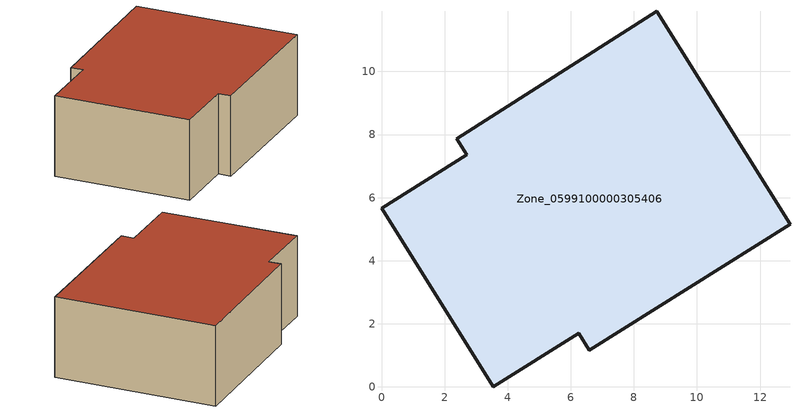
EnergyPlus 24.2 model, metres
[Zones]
Zone_0599100000305406
 floor ground (C_G): 12.95,5.16 6.59,1.17 6.26,1.7 3.55,0 0,5.67 2.7,7.36 2.38,7.87 8.73,11.92 z0
 wall outside (C_F): 3.55,0 6.26,1.7 6.59,1.17 12.95,5.16 8.73,11.92 2.38,7.87 2.7,7.36 0,5.67 3.55,0 z0:3.99
 roof outside (C_R): 12.95,5.16 8.73,11.92 2.38,7.87 2.7,7.36 0,5.67 3.55,0 6.26,1.7 6.59,1.17 z3.99
[BUILDING]
Pand.0599100000305406: North Axis=0; Terrain=City; Loads Convergence Tolerance Value=0.04; Temperature Convergence Tolerance Value=0.4; Solar Distribution=FullExterior; Maximum Number of Warmup Days=25; Minimum Number of Warmup Days=1
[Site:Location]
Rotterdam.The.Hague.AP_ZH_NLD Design_Conditions: Latitude=51.96; Longitude=4.45; Time Zone=1; Elevation=-4.5
[SITE:GROUNDTEMPERATURE:BUILDINGSURFACE]
18, 18, 18, 18, 18, 18, 18, 18, 18, 18, 18, 18
[MATERIAL] Thermal Absorptance=0.9; Solar Absorptance=0.7; Visible Absorptance=0.7
Name | Roughness | Thickness | Conductivity | Density | Specific Heat
G.TI.1946 | MediumSmooth | 0.15 | 1 | 540 | 1210
F.TI.1946 | Rough | 0.3 | 0.857143 | 1920 | 840
R.TI.1946 | MediumRough | 0.2 | 0.1 | 1500 | 1000
[CONSTRUCTION]
C_G: G.TI.1946
C_F: F.TI.1946
C_R: R.TI.1946
[ZONE]
Zone_0599100000305406: Type=1; Multiplier=1; Ceiling Height=Autocalculate; Volume=Autocalculate; Floor Area=autocalculate; Part of Total Floor Area=Yes
[ZONEINFILTRATION:DESIGNFLOWRATE]
Infil_Zone_0599100000305406: Zone or ZoneList or Space or SpaceList=Zone_0599100000305406; Schedule=AlwaysOn; Design Flow Rate Calculation Method=Flow/Area; Flow Rate per Floor Area=0.003; Constant Term Coefficient=1; Temperature Term Coefficient=0; Velocity Term Coefficient=0; Velocity Squared Term Coefficient=0
[HVACTEMPLATE:ZONE:IDEALLOADSAIRSYSTEM]
Zone_0599100000305406: Maximum Heating Supply Air Temperature=50; Minimum Cooling Supply Air Temperature=13; Maximum Heating Supply Air Humidity Ratio=0.0156; Minimum Cooling Supply Air Humidity Ratio=0.0077; Heating Limit=NoLimit; Cooling Limit=NoLimit; Dehumidification Control Type=ConstantSensibleHeatRatio; Cooling Sensible Heat Ratio=0.7; Dehumidification Setpoint=60; Humidification Control Type=None; Humidification Setpoint=30; Outdoor Air Method=None; Outdoor Air Flow Rate per Person=0.00944; Outdoor Air Flow Rate per Zone Floor Area=0; Outdoor Air Flow Rate per Zone=0; Demand Controlled Ventilation Type=None; Outdoor Air Economizer Type=NoEconomizer; Heat Recovery Type=None; Sensible Heat Recovery Effectiveness=0.7; Latent Heat Recovery Effectiveness=0.65
[ZONECONTROL:THERMOSTAT]
ThermostatControl_Zone_0599100000305406: Zone or ZoneList=Zone_0599100000305406; Control Type Schedule=DualSetpointControlType; Control 1=Thermostat_Zone_0599100000305406; Temperature Difference Between Cutout And Setpoint=0
[THERMOSTATSETPOINT:DUALSETPOINT]
Thermostat_Zone_0599100000305406: Heating Setpoint Temperature Schedule=HeatingSetpoint_Zone_0599100000305406; Cooling Setpoint Temperature Schedule=CoolingSetpoint_Zone_0599100000305406
[SCHEDULE:COMPACT]
HeatingSetpoint_Zone_0599100000305406: Through: 12/31, For: AllDays, Until: 24:00, 21
CoolingSetpoint_Zone_0599100000305406: Through: 12/31, For: AllDays, Until: 24:00, 24
DualSetpointControlType: Through: 12/31, For: AllDays, Until: 24:00, 4
AlwaysOn: Through: 12/31, For: AllDays, Until: 24:00, 1
